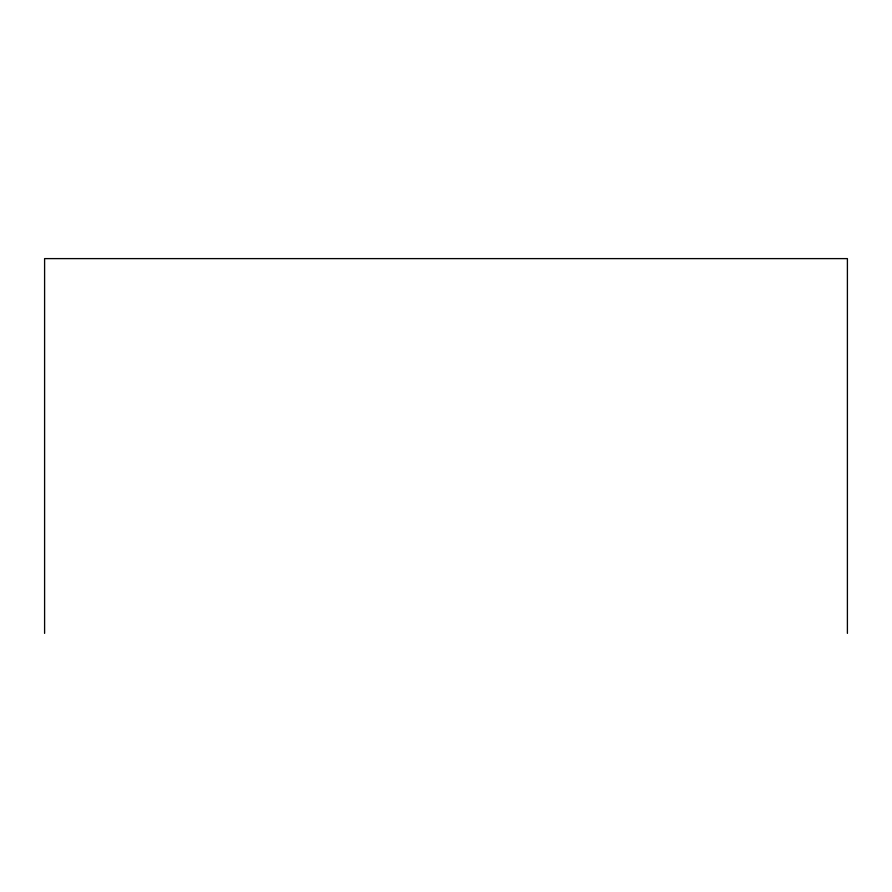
<?xml version="1.0" encoding="UTF-8"?>
<svg xmlns="http://www.w3.org/2000/svg" width="892" height="892" viewBox="0 0 892 892"><rect width="100%" height="100%" fill="white"/><g stroke="black" fill="none" stroke-linecap="round" stroke-linejoin="round"><path stroke-width="1.34" d="M847.4 633.387L847.4 258.613L44.6 258.613L44.6 633.387"/></g></svg>
